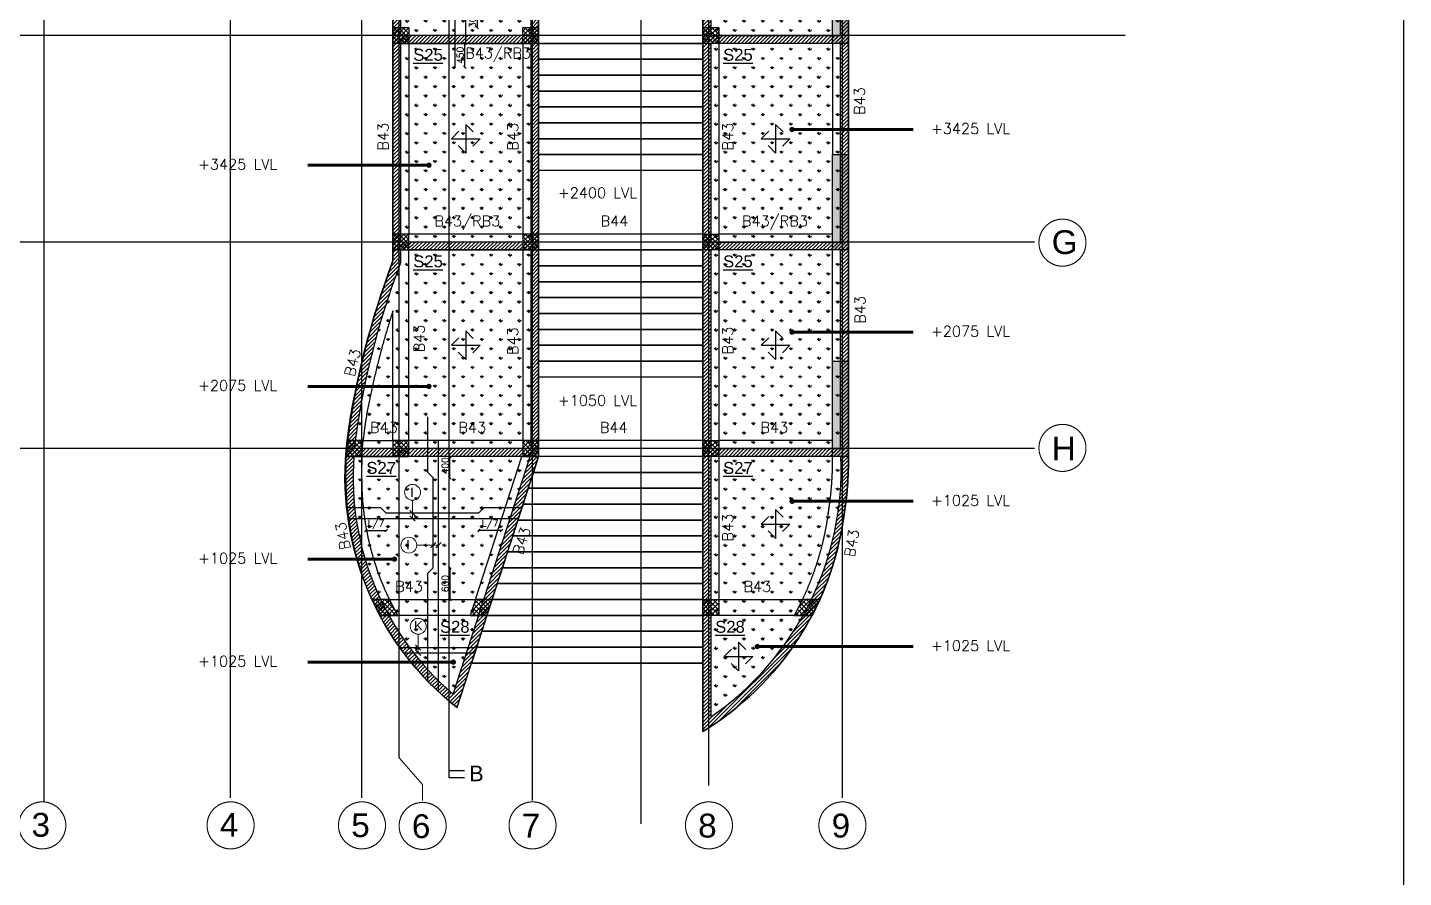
# Model space of a CAD drawing. Header units: millimetres. Extents: x 734227 to 886936, y 173033 to 234304.
# Drawn here: x 860960 to 886936, y 202347 to 218395 of the extents above; entities that cross this region are included whole.
import ezdxf

# ---------------------------------------------------------------- set-up
doc = ezdxf.new("R2010")
doc.units = ezdxf.units.MM
doc.header["$LTSCALE"] = 1250
for name, pattern in [('1', [0]), ('ACAD_ISO02W100', [15, 12, -3]), ('CENTER', [2, 1.25, -0.25, 0.25, -0.25]), ('CENTER2', [28.575, 19.05, -3.175, 3.175, -3.175]), ('CONTINOUS', [0]), ('DOT', [0.25, 0, -0.25]), ('HIDDEN', [0.375, 0.25, -0.125])]:
    doc.linetypes.add(name, pattern=pattern)
for name, color, linetype in [('BEAM NO', 7, '1'), ('BEAM-300X450', 6, 'Continuous'), ('BEAM-300X600', 4, 'Continuous'), ('COL.NO.', 6, 'Continuous'), ('DIM', 191, 'Continuous'), ('Hatch', 8, 'Continuous'), ('s-steel', 1, 'Continuous'), ('SLAB NO.', 4, 'Continuous'), ('Stair', 7, 'Continuous'), ('STEEL', 1, 'Continuous'), ('STR.COLUMN', 1, 'Continuous'), ('WATERBODY', 140, 'Continuous')]:
    doc.layers.add(name, color=color, linetype=linetype)
for name, color, linetype, lineweight in [('CENTER_LINE', 8, 'CENTER2', 25), ('GRID', 252, 'ACAD_ISO02W100', 5), ('LEADER', 191, 'Continuous', 15), ('S-B5-230X600', 120, 'HIDDEN', 25), ('SLAB STEEL MARK', 133, 'Continuous', 30), ('text', 222, 'Continuous', 15)]:
    doc.layers.add(name, color=color, linetype=linetype, lineweight=lineweight)
doc.layers.add('DIMENSION_MOFA', color=66, linetype='CENTER', lineweight=9, transparency=0.3)
doc.styles.add('1-100', font='arial.ttf', dxfattribs={"height": 120})
doc.styles.add('DEEPAK', font='arial.ttf')
doc.styles.add('ROMANS', font='romans.shx')
doc.styles.add('RS', font='romans.shx', dxfattribs={"width": 0.9})
doc.styles.add('style1', font='arial.ttf')
doc.dimstyles.new('KRUNAL-MM', dxfattribs={"dimtxt": 50, "dimasz": 35, "dimexe": 25, "dimexo": 0, "dimgap": 15, "dimtad": 1, "dimdec": 0, "dimzin": 0, "dimdsep": 46, "dimtxsty": 'RS', "dimblk": 'OBLIQUE', "dimcen": 0, "dimdle": 25, "dimclrd": 256, "dimclre": 256, "dimclrt": 7, "dimadec": 0, "dimazin": 0, "dimtfac": 1, "dimtdec": 0, "dimtix": 1, "dimtmove": 0, "dimatfit": 2, "dimfxl": 1, "dimtolj": 1, "dimtzin": 0, "dimlwd": -1, "dimlwe": -1, "dimarcsym": 0})
doc.dimstyles.new('pag', dxfattribs={"dimtxt": 180, "dimasz": 150, "dimexe": 100, "dimexo": 0, "dimgap": 50, "dimtad": 1, "dimdec": 0, "dimzin": 0, "dimdsep": 46, "dimtxsty": 'ROMANS', "dimblk": 'OBLIQUE', "dimcen": 0, "dimdle": 100, "dimclrd": 256, "dimclre": 256, "dimclrt": 256, "dimadec": 0, "dimazin": 0, "dimtfac": 1, "dimtdec": 0, "dimtmove": 2, "dimatfit": 3, "dimfxl": 1, "dimtolj": 1, "dimtzin": 0, "dimlwd": -1, "dimlwe": -1, "dimarcsym": 0})
pattern_1 = [(45, (0, 0), (-35.3553391, 35.3553391), [])]
pattern_2 = [(90, (-10810.76, 0), (-176.776695, 176.776695), [46.875, -306.67839]), (45, (-10810.76, 0), (-176.776695, 176.776695), [46.875, -203.125]), (135, (-10810.76, 0), (-176.776695, -176.776695), [46.875, -203.125])]
pattern_3 = [(45, (-1066803.68, 1417057.54), (-44.1941738, 44.1941738), []), (135, (-1066803.68, 1417057.54), (-44.1941738, -44.1941738), [])]

# ---------------------------------------------------------------- blocks, each defined once
blk = doc.blocks.new('Planter')
at = {"layer": 'DIMENSION_MOFA'}
h = blk.add_hatch(dxfattribs=at)
h.set_pattern_fill('ANSI31', color=256, scale=400)
h.set_pattern_definition(pattern_1)
h.paths.add_polyline_path([(1937413, -1422079), (1934663, -1422079), (1934663, -1431816, 0.060389), (1933786, -1435359, 0.255635), (1935872, -1440250), (1937413, -1435509)])
h.paths.add_polyline_path([(1937255, -1435509), (1935797, -1439995, -0.238279), (1933924, -1435509)])
h.paths.add_polyline_path([(1934813, -1431609), (1937263, -1431609), (1937263, -1435359), (1933938, -1435359, -0.060986), (1934813, -1431844)], flags=16)
h.paths.add_polyline_path([(1934813, -1427709), (1937263, -1427709), (1937263, -1431459), (1934813, -1431459)], flags=16)
h.paths.add_polyline_path([(1934813, -1422309), (1937263, -1422309), (1937263, -1427559), (1934813, -1427559)], flags=16)
h = blk.add_hatch(dxfattribs=at)
h.set_pattern_fill('ANSI31', color=256, scale=400)
h.set_pattern_definition(pattern_1)
h.paths.add_polyline_path([(1940513, -1440704, 0.224463), (1943174, -1436642, 0.046326), (1943263, -1435359), (1943263, -1422079), (1940513, -1422079)])
h.paths.add_polyline_path([(1940663, -1440426), (1940663, -1435509), (1943120, -1435509, -0.257294)], flags=16)
h.paths.add_polyline_path([(1940663, -1427559), (1940663, -1422309), (1943113, -1422309), (1943113, -1427559)], flags=16)
h.paths.add_polyline_path([(1943113, -1427709), (1943113, -1431459), (1940663, -1431459), (1940663, -1427709)], flags=16)
h.paths.add_polyline_path([(1940663, -1435359), (1940663, -1431609), (1943113, -1431609), (1943113, -1435359)], flags=16)
at = {"layer": 'Hatch', "transparency": 33554559}
h = blk.add_hatch(dxfattribs=at)
h.set_pattern_fill('GRASS', color=8, scale=250)
h.set_pattern_definition(pattern_2)
h.paths.add_polyline_path([(1934813, -1422309), (1937263, -1422309), (1937263, -1427559), (1934813, -1427559)])
h = blk.add_hatch(dxfattribs=at)
h.set_pattern_fill('GRASS', color=8, scale=250)
h.set_pattern_definition(pattern_2)
h.paths.add_polyline_path([(1940663, -1427559), (1943113, -1427559), (1943113, -1422309), (1940663, -1422309)])
h = blk.add_hatch(dxfattribs=at)
h.set_pattern_fill('GRASS', color=8, scale=250)
h.set_pattern_definition(pattern_2)
h.paths.add_polyline_path([(1934813, -1427709), (1937263, -1427709), (1937263, -1431459), (1934813, -1431459)])
h = blk.add_hatch(dxfattribs=at)
h.set_pattern_fill('GRASS', color=8, scale=250)
h.set_pattern_definition(pattern_2)
h.paths.add_polyline_path([(1943113, -1427709), (1940663, -1427709), (1940663, -1431459), (1943113, -1431459)])
h = blk.add_hatch(dxfattribs=at)
h.set_pattern_fill('GRASS', color=8, scale=250)
h.set_pattern_definition(pattern_2)
edge = h.paths.add_edge_path()
edge.add_line((1934813, -1431609), (1937263, -1431609))
edge.add_line((1937263, -1431609), (1937263, -1435359))
edge.add_line((1937263, -1435359), (1933938, -1435359))
edge.add_arc((1948700, -1437166), 14872, 159.0333, 173.0213, ccw=False)
edge.add_line((1934813, -1431844), (1934813, -1431609))
h = blk.add_hatch(dxfattribs=at)
h.set_pattern_fill('GRASS', color=8, scale=250)
h.set_pattern_definition(pattern_2)
h.paths.add_polyline_path([(1940663, -1435359), (1943113, -1435359), (1943113, -1431609), (1940663, -1431609)])
h = blk.add_hatch(dxfattribs=at)
h.set_pattern_fill('GRASS', color=8, scale=250)
h.set_pattern_definition(pattern_2)
edge = h.paths.add_edge_path()
edge.add_line((1937255, -1435509), (1933924, -1435509))
edge.add_arc((1939300, -1435898), 5390, 175.8564, 229.4663)
edge.add_line((1935797, -1439995), (1937255, -1435509))
h = blk.add_hatch(dxfattribs=at)
h.set_pattern_fill('GRASS', color=8, scale=250)
h.set_pattern_definition(pattern_2)
edge = h.paths.add_edge_path()
edge.add_arc((1937429, -1435738), 5695, 304.5876, 362.3032)
edge.add_line((1943120, -1435509), (1940663, -1435509))
edge.add_line((1940663, -1435509), (1940663, -1440426))
at = {"layer": 'WATERBODY', "color": 6}
for points in [[(1937413, -1422079), (1934663, -1422079), (1934663, -1431816, 0.060389), (1933786, -1435359, 0.255635), (1935872, -1440250), (1937413, -1435509)], [(1940513, -1440704, 0.224463), (1943174, -1436642, 0.046326), (1943263, -1435359), (1943263, -1422079), (1940513, -1422079)], [(1934813, -1431609), (1937263, -1431609), (1937263, -1435359), (1933938, -1435359, -0.060986), (1934813, -1431844)], [(1937255, -1435509), (1933924, -1435509, 0.238279), (1935797, -1439995)], [(1940663, -1440426, 0.257294), (1943120, -1435509), (1940663, -1435509)]]:
    blk.add_lwpolyline(points, format="xyb", close=True, dxfattribs=at)
for points in [[(1934813, -1422309), (1937263, -1422309), (1937263, -1427559), (1934813, -1427559)], [(1940663, -1427559), (1943113, -1427559), (1943113, -1422309), (1940663, -1422309)], [(1934813, -1427709), (1937263, -1427709), (1937263, -1431459), (1934813, -1431459)], [(1943113, -1427709), (1940663, -1427709), (1940663, -1431459), (1943113, -1431459)], [(1940663, -1435359), (1943113, -1435359), (1943113, -1431609), (1940663, -1431609)]]:
    blk.add_lwpolyline(points, close=True, dxfattribs=at)
blk = doc.blocks.new('Stair_01')
at = {"layer": 'Stair', "color": 251}
for points in [[(1937413, -1423809), (1940513, -1423809), (1940513, -1439409), (1936145, -1439409), (1937413, -1435509)], [(1937413, -1423809), (1940513, -1423809), (1940513, -1424109), (1937413, -1424109)], [(1937413, -1424109), (1940513, -1424109), (1940513, -1424409), (1937413, -1424409)], [(1937413, -1424409), (1940513, -1424409), (1940513, -1424709), (1937413, -1424709)], [(1937413, -1424709), (1940513, -1424709), (1940513, -1425009), (1937413, -1425009)], [(1937413, -1425009), (1940513, -1425009), (1940513, -1425309), (1937413, -1425309)], [(1937413, -1425309), (1940513, -1425309), (1940513, -1425609), (1937413, -1425609)], [(1937413, -1425609), (1940513, -1425609), (1940513, -1425909), (1937413, -1425909)], [(1937413, -1425909), (1940513, -1425909), (1940513, -1426209), (1937413, -1426209)], [(1937413, -1427709), (1940513, -1427709), (1940513, -1428009), (1937413, -1428009)], [(1937413, -1428009), (1940513, -1428009), (1940513, -1428309), (1937413, -1428309)], [(1937413, -1428309), (1940513, -1428309), (1940513, -1428609), (1937413, -1428609)], [(1937413, -1428609), (1940513, -1428609), (1940513, -1428909), (1937413, -1428909)], [(1937413, -1428909), (1940513, -1428909), (1940513, -1429209), (1937413, -1429209)], [(1937413, -1429209), (1940513, -1429209), (1940513, -1429509), (1937413, -1429509)], [(1937413, -1429509), (1940513, -1429509), (1940513, -1429809), (1937413, -1429809)], [(1937413, -1429809), (1940513, -1429809), (1940513, -1430109), (1937413, -1430109)], [(1937413, -1431609), (1940513, -1431609), (1940513, -1431909), (1937413, -1431909)], [(1937413, -1431909), (1940513, -1431909), (1940513, -1432209), (1937413, -1432209)], [(1937413, -1432209), (1940513, -1432209), (1940513, -1432509), (1937413, -1432509)], [(1937413, -1432509), (1940513, -1432509), (1940513, -1432809), (1937413, -1432809)], [(1937413, -1432809), (1940513, -1432809), (1940513, -1433109), (1937413, -1433109)], [(1937413, -1433109), (1940513, -1433109), (1940513, -1433409), (1937413, -1433409)], [(1937413, -1433409), (1940513, -1433409), (1940513, -1433709), (1937413, -1433709)], [(1937413, -1433709), (1940513, -1433709), (1940513, -1434009), (1937413, -1434009)], [(1937413, -1435509), (1937315, -1435809), (1940513, -1435809), (1940513, -1435509)], [(1940513, -1436109), (1940513, -1435809), (1937315, -1435809), (1937218, -1436109)], [(1940513, -1436409), (1940513, -1436109), (1937218, -1436109), (1937120, -1436409)], [(1940513, -1436709), (1940513, -1436409), (1937120, -1436409), (1937023, -1436709)], [(1940513, -1437009), (1940513, -1436709), (1937023, -1436709), (1936925, -1437009)], [(1940513, -1437309), (1940513, -1437009), (1936925, -1437009), (1936828, -1437309)], [(1940513, -1437609), (1940513, -1437309), (1936828, -1437309), (1936730, -1437609)], [(1940513, -1437909), (1940513, -1437609), (1936730, -1437609), (1936633, -1437909)], [(1940513, -1438209), (1940513, -1437909), (1936633, -1437909), (1936535, -1438209)], [(1936535, -1438209), (1936438, -1438509), (1940513, -1438509), (1940513, -1438209)], [(1936438, -1438509), (1936340, -1438809), (1940513, -1438809), (1940513, -1438509)], [(1936340, -1438809), (1936243, -1439109), (1940513, -1439109), (1940513, -1438809)], [(1936243, -1439109), (1936145, -1439409), (1940513, -1439409), (1940513, -1439109)]]:
    blk.add_lwpolyline(points, close=True, dxfattribs=at)
blk = doc.blocks.new('*U1855')
at = {"layer": 'STEEL'}
for points in [[(707738, 27916), (707888, 27766), (707888, 28344), (708038, 28194)], [(707749, 28205), (707599, 28055), (708177, 28055), (708027, 27905)]]:
    blk.add_lwpolyline(points, dxfattribs=at)
blk = doc.blocks.new('_Oblique')
at = {"color": 0, "linetype": 'ByBlock', "lineweight": -2}
blk.add_line((-0.5, -0.5), (0.5, 0.5), dxfattribs=at)
blk = doc.blocks.new('*D1881')
at = {"layer": 'Defpoints', "color": 0, "transparency": 16777216}
for p in [(869134, 218695), (869234, 218395), (869447, 218395)]:
    blk.add_point(p, dxfattribs=at)
at = {"layer": 'DIM', "color": 191, "linetype": 'DOT', "ltscale": 5, "transparency": 16777216}
for p, q in [((869144, 218695), (869457, 218695)), ((869244, 218395), (869457, 218395))]:
    blk.add_line(p, q, dxfattribs=at)
at = {"layer": 'DIM', "color": 191, "ltscale": 5, "transparency": 16777216}
blk.add_line((869447, 218705), (869447, 218385), dxfattribs=at)
at = {"layer": 'DIM', "color": 191, "transparency": 16777216, "xscale": 50, "yscale": 50, "zscale": 50}
for p, rotation in [((869447, 218695), 90), ((869447, 218395), 270)]:
    blk.add_blockref('_Oblique', p, dxfattribs=dict(at, rotation=rotation))
at = {"layer": 'DIM', "color": 7, "transparency": 16777216, "insert": (869360, 218545), "char_height": 125, "attachment_point": 5, "rotation": 90, "style": 'ROMANS'}
blk.add_mtext('\\A1;300', dxfattribs=at)
blk = doc.blocks.new('*D1882')
at = {"layer": 'Defpoints', "color": 0, "transparency": 16777216}
for p in [(869034, 218095), (869216, 218095), (869034, 217645)]:
    blk.add_point(p, dxfattribs=at)
at = {"layer": 'DIM', "color": 191, "linetype": 'DOT', "ltscale": 5, "transparency": 16777216}
for p, q in [((869044, 218095), (869226, 218095)), ((869044, 217645), (869226, 217645))]:
    blk.add_line(p, q, dxfattribs=at)
at = {"layer": 'DIM', "color": 191, "ltscale": 5, "transparency": 16777216}
blk.add_line((869216, 217635), (869216, 218105), dxfattribs=at)
at = {"layer": 'DIM', "color": 191, "transparency": 16777216, "xscale": 50, "yscale": 50, "zscale": 50}
for p, rotation in [((869216, 218095), 90), ((869216, 217645), 270)]:
    blk.add_blockref('_Oblique', p, dxfattribs=dict(at, rotation=rotation))
at = {"layer": 'DIM', "color": 7, "transparency": 16777216, "insert": (869129, 217870), "char_height": 125, "attachment_point": 5, "rotation": 90, "style": 'ROMANS'}
blk.add_mtext('\\A1;450', dxfattribs=at)
blk = doc.blocks.new('*D1883')
at = {"layer": 'Defpoints', "color": 0, "transparency": 16777216}
for p in [(867344, 209124), (867731, 209224), (867731, 208896)]:
    blk.add_point(p, dxfattribs=at)
at = {"layer": 'DIM', "color": 191, "linetype": 'DOT', "ltscale": 5, "transparency": 16777216}
for p, q in [((867344, 209114), (867344, 208886)), ((867731, 209214), (867731, 208886))]:
    blk.add_line(p, q, dxfattribs=at)
at = {"layer": 'DIM', "color": 191, "ltscale": 5, "transparency": 16777216}
blk.add_line((867334, 208896), (867741, 208896), dxfattribs=at)
at = {"layer": 'DIM', "color": 191, "transparency": 16777216, "xscale": 50, "yscale": 50, "zscale": 50, "rotation": 180}
blk.add_blockref('_Oblique', (867344, 208896), dxfattribs=at)
at = {"layer": 'DIM', "color": 191, "transparency": 16777216, "xscale": 50, "yscale": 50, "zscale": 50}
blk.add_blockref('_Oblique', (867731, 208896), dxfattribs=at)
at = {"layer": 'DIM', "color": 7, "transparency": 16777216, "insert": (867538, 209016), "char_height": 125, "attachment_point": 5, "style": 'ROMANS'}
blk.add_mtext('\\A1;\\A1;L/7', dxfattribs=at)
blk = doc.blocks.new('*D1884')
at = {"layer": 'Defpoints', "color": 0, "transparency": 16777216}
for p in [(869477, 209224), (869908, 209124), (869477, 208896)]:
    blk.add_point(p, dxfattribs=at)
at = {"layer": 'DIM', "color": 191, "linetype": 'DOT', "ltscale": 5, "transparency": 16777216}
for p, q in [((869477, 209214), (869477, 208886)), ((869908, 209114), (869908, 208886))]:
    blk.add_line(p, q, dxfattribs=at)
at = {"layer": 'DIM', "color": 191, "ltscale": 5, "transparency": 16777216}
blk.add_line((869918, 208896), (869467, 208896), dxfattribs=at)
at = {"layer": 'DIM', "color": 191, "transparency": 16777216, "xscale": 50, "yscale": 50, "zscale": 50, "rotation": 180}
blk.add_blockref('_Oblique', (869477, 208896), dxfattribs=at)
at = {"layer": 'DIM', "color": 191, "transparency": 16777216, "xscale": 50, "yscale": 50, "zscale": 50}
blk.add_blockref('_Oblique', (869908, 208896), dxfattribs=at)
at = {"layer": 'DIM', "color": 7, "transparency": 16777216, "insert": (869693, 209016), "char_height": 125, "attachment_point": 5, "style": 'ROMANS'}
blk.add_mtext('\\A1;\\A1;L/7', dxfattribs=at)
blk = doc.blocks.new('*D1885')
at = {"layer": 'Defpoints', "color": 0, "transparency": 16777216}
for p in [(868717, 210295), (868930, 210295), (868618, 209895)]:
    blk.add_point(p, dxfattribs=at)
at = {"layer": 'DIM', "color": 191, "linetype": 'DOT', "ltscale": 5, "transparency": 16777216}
for p, q in [((868727, 210295), (868940, 210295)), ((868628, 209895), (868940, 209895))]:
    blk.add_line(p, q, dxfattribs=at)
at = {"layer": 'DIM', "color": 191, "ltscale": 5, "transparency": 16777216}
blk.add_line((868930, 209885), (868930, 210305), dxfattribs=at)
at = {"layer": 'DIM', "color": 191, "transparency": 16777216, "xscale": 50, "yscale": 50, "zscale": 50}
for p, rotation in [((868930, 210295), 90), ((868930, 209895), 270)]:
    blk.add_blockref('_Oblique', p, dxfattribs=dict(at, rotation=rotation))
at = {"layer": 'DIM', "color": 7, "transparency": 16777216, "insert": (868843, 210120), "char_height": 125, "attachment_point": 5, "rotation": 90, "style": 'ROMANS'}
blk.add_mtext('\\A1;400', dxfattribs=at)
blk = doc.blocks.new('*D1886')
at = {"layer": 'Defpoints', "color": 0, "transparency": 16777216}
for p in [(868618, 208195), (868718, 207595), (868931, 207595)]:
    blk.add_point(p, dxfattribs=at)
at = {"layer": 'DIM', "color": 191, "linetype": 'DOT', "ltscale": 5, "transparency": 16777216}
for p, q in [((868628, 208195), (868941, 208195)), ((868728, 207595), (868941, 207595))]:
    blk.add_line(p, q, dxfattribs=at)
at = {"layer": 'DIM', "color": 191, "ltscale": 5, "transparency": 16777216}
blk.add_line((868931, 208205), (868931, 207585), dxfattribs=at)
at = {"layer": 'DIM', "color": 191, "transparency": 16777216, "xscale": 50, "yscale": 50, "zscale": 50}
for p, rotation in [((868931, 208195), 90), ((868931, 207595), 270)]:
    blk.add_blockref('_Oblique', p, dxfattribs=dict(at, rotation=rotation))
at = {"layer": 'DIM', "color": 7, "transparency": 16777216, "insert": (868843, 207895), "char_height": 125, "attachment_point": 5, "rotation": 90, "style": 'ROMANS'}
blk.add_mtext('\\A1;600', dxfattribs=at)

msp = doc.modelspace()

# ---------------------------------------------------------------- hatches: boundary and pattern name
at = {"layer": 'STR.COLUMN', "transparency": 33554687}
h = msp.add_hatch(color=256, dxfattribs=at)
h.dxf.hatch_style = 1
h.paths.add_polyline_path([(876158.9, 219895.1), (876158.9, 218095.1), (876458.9, 218095.1), (876458.9, 219895.1)])
h = msp.add_hatch(dxfattribs=at)
h.set_pattern_fill('ANSI37', color=8, scale=500)
h.set_pattern_definition(pattern_3)
h.paths.add_polyline_path([(867858.9, 218395.1), (867858.9, 218095.1), (868158.9, 218095.1), (868158.9, 218395.1)])
h = msp.add_hatch(dxfattribs=at)
h.set_pattern_fill('ANSI37', color=8, scale=500)
h.set_pattern_definition(pattern_3)
h.paths.add_polyline_path([(870308.9, 218395.1), (870308.9, 218095.1), (870608.9, 218095.1), (870608.9, 218395.1)])
h = msp.add_hatch(dxfattribs=at)
h.set_pattern_fill('ANSI37', color=8, scale=500)
h.set_pattern_definition(pattern_3)
h.paths.add_polyline_path([(873708.9, 218395.1), (873708.9, 218095.1), (874008.9, 218095.1), (874008.9, 218395.1)])
h = msp.add_hatch(color=256, dxfattribs=at)
h.dxf.hatch_style = 1
h.paths.add_polyline_path([(876458.9, 215995.1), (876158.9, 215995.1), (876158.9, 214195.1), (876458.9, 214195.1)])
h = msp.add_hatch(dxfattribs=at)
h.set_pattern_fill('ANSI37', color=8, scale=500)
h.set_pattern_definition(pattern_3)
h.paths.add_polyline_path([(867858.9, 214495.1), (868158.9, 214495.1), (868158.9, 214195.1), (867858.9, 214195.1)])
h = msp.add_hatch(dxfattribs=at)
h.set_pattern_fill('ANSI37', color=8, scale=500)
h.set_pattern_definition(pattern_3)
h.paths.add_polyline_path([(870308.9, 214495.1), (870608.9, 214495.1), (870608.9, 214195.1), (870308.9, 214195.1)])
h = msp.add_hatch(dxfattribs=at)
h.set_pattern_fill('ANSI37', color=8, scale=500)
h.set_pattern_definition(pattern_3)
h.paths.add_polyline_path([(874008.9, 214495.1), (873708.9, 214495.1), (873708.9, 214195.1), (874008.9, 214195.1)])
h = msp.add_hatch(color=256, dxfattribs=at)
h.dxf.hatch_style = 1
h.paths.add_polyline_path([(876458.9, 212095.1), (876158.9, 212095.1), (876158.9, 210295.1), (876458.9, 210295.1)])
h = msp.add_hatch(dxfattribs=at)
h.set_pattern_fill('ANSI37', color=8, scale=500)
h.set_pattern_definition(pattern_3)
h.paths.add_polyline_path([(866994.6, 210595.1), (867294.6, 210595.1), (867274, 210295.1), (866974, 210295.1)])
h = msp.add_hatch(dxfattribs=at)
h.set_pattern_fill('ANSI37', color=8, scale=500)
h.set_pattern_definition(pattern_3)
h.paths.add_polyline_path([(867858.9, 210595.1), (868158.9, 210595.1), (868158.9, 210295.1), (867858.9, 210295.1)])
h = msp.add_hatch(dxfattribs=at)
h.set_pattern_fill('ANSI37', color=8, scale=500)
h.set_pattern_definition(pattern_3)
h.paths.add_polyline_path([(870308.9, 210595.1), (870608.9, 210595.1), (870608.9, 210295.1), (870308.9, 210295.1)])
h = msp.add_hatch(dxfattribs=at)
h.set_pattern_fill('ANSI37', color=8, scale=500)
h.set_pattern_definition(pattern_3)
h.paths.add_polyline_path([(874008.9, 210595.1), (873708.9, 210595.1), (873708.9, 210295.1), (874008.9, 210295.1)])
h = msp.add_hatch(dxfattribs=at)
h.set_pattern_fill('ANSI37', color=8, scale=500)
h.set_pattern_definition(pattern_3)
h.paths.add_polyline_path([(867459.2, 207595.1), (867790.6, 207595.1), (867948.9, 207295.1), (867606.5, 207295.1)])
h = msp.add_hatch(dxfattribs=at)
h.set_pattern_fill('ANSI37', color=8, scale=500)
h.set_pattern_definition(pattern_3)
h.paths.add_polyline_path([(869415.9, 207595.1), (869731.3, 207595.1), (869633.8, 207295.1), (869318.4, 207295.1)])
h = msp.add_hatch(dxfattribs=at)
h.set_pattern_fill('ANSI37', color=8, scale=500)
h.set_pattern_definition(pattern_3)
h.paths.add_polyline_path([(874008.9, 207595.1), (873708.9, 207595.1), (873708.9, 207295.1), (874008.9, 207295.1)])
h = msp.add_hatch(dxfattribs=at)
h.set_pattern_fill('ANSI37', color=8, scale=500)
h.set_pattern_definition(pattern_3)
h.paths.add_polyline_path([(875591.5, 207595.1), (875922.4, 207595.1), (875776.4, 207295.1), (875435.1, 207295.1)])

# ---------------------------------------------------------------- linework, layer by layer
at = {"lineweight": -3}
msp.add_lwpolyline([(886936.2, 173060.3), (847822.9, 173060.3), (847822.9, 231752.1), (886936.2, 231752.1)], close=True, dxfattribs=at)
at = {"layer": 'BEAM-300X450'}
for p, q in [((867858.9, 218095.1), (867858.9, 214495.1)), ((870608.9, 218095.1), (870608.9, 214495.1)), ((873708.9, 218095.1), (870608.9, 218095.1)), ((873708.9, 218095.1), (873708.9, 214495.1)), ((876458.9, 218095.1), (876458.9, 215995.1)), ((867858.9, 213987.5), (867858.9, 214195.1)), ((870308.9, 214195.1), (868158.9, 214195.1)), ((873708.9, 214195.1), (870608.9, 214195.1)), ((870608.9, 214195.1), (870608.9, 210595.1)), ((873708.9, 214195.1), (873708.9, 210595.1)), ((876158.9, 214195.1), (874008.9, 214195.1)), ((870608.9, 210295.1), (869633.8, 207295.1)), ((873708.9, 210295.1), (870608.9, 210295.1)), ((873708.9, 207295.1), (873708.9, 210295.1))]:
    msp.add_line(p, q, dxfattribs=at)
at = {"layer": 'BEAM-300X450', "linetype": 'HIDDEN', "ltscale": 750}
for p, q in [((868158.9, 218095.1), (868158.9, 214495.1)), ((870308.9, 218095.1), (868158.9, 218095.1)), ((870308.9, 218095.1), (870308.9, 214495.1)), ((874008.9, 218095.1), (874008.9, 214495.1)), ((876158.9, 218095.1), (874008.9, 218095.1)), ((876158.9, 218095.1), (876158.9, 215995.1)), ((870308.9, 214495.1), (868158.9, 214495.1)), ((873708.9, 214495.1), (870608.9, 214495.1)), ((876158.9, 214495.1), (874008.9, 214495.1)), ((867858.9, 213987.5), (867858.9, 214195.1)), ((868158.9, 210595.1), (868158.9, 214195.1)), ((870308.9, 214195.1), (870308.9, 210595.1)), ((874008.9, 214195.1), (874008.9, 210595.1)), ((876158.9, 212095.1), (876158.9, 214195.1)), ((876458.9, 212095.1), (876458.9, 214195.1)), ((867858.9, 210595.1), (867858.9, 213044.6)), ((867295.7, 210595.1), (867858.9, 210595.1)), ((870308.9, 210595.1), (868158.9, 210595.1)), ((873708.9, 210595.1), (870608.9, 210595.1)), ((876158.9, 210595.1), (874008.9, 210595.1)), ((867273.9, 210295.1), (867858.9, 210295.1)), ((870308.9, 210295.1), (868158.9, 210295.1)), ((869415.9, 207595.1), (870293.4, 210295.1)), ((876158.9, 210295.1), (874008.9, 210295.1)), ((874008.9, 210295.1), (874008.9, 207595.1)), ((867790.6, 207595.1), (869415.9, 207595.1)), ((874008.9, 207595.1), (875591.5, 207595.1)), ((869633.8, 207295.1), (867606.5, 207295.1)), ((875776.4, 207295.1), (873708.9, 207295.1))]:
    msp.add_line(p, q, dxfattribs=at)
at = {"layer": 'BEAM-300X450'}
for centre, radius, start, end in [((883984.7, 207972.7), 17211, 159.54504, 168.7919), ((873307.6, 210027.5), 6338.4, 168.25186, 174.86269), ((874096, 209956.8), 7130.1, 177.28042, 180.50361), ((869800.8, 210243.3), 6658.3, 350.65244, 0.44559), ((872544.5, 209889.9), 5578.3, 179.95717, 207.7212), ((870718.6, 209933.1), 5704.5, 332.45519, 352.23001)]:
    msp.add_arc(centre, radius, start, end, dxfattribs=at)
at = {"layer": 'BEAM-300X450', "linetype": 'HIDDEN', "ltscale": 750}
for centre, radius, start, end in [((881934.6, 208439.3), 14810, 161.88309, 169.44539), ((873510.6, 209992), 6244.1, 169.29275, 174.45742), ((874004, 209994), 6736.9, 177.43838, 181.48686), ((869800.8, 210243.3), 6358.3, 350.65244, 0.44559), ((872511.1, 209874.4), 5242, 180.60377, 205.77384), ((870547.1, 209995.5), 5586.4, 334.55244, 352.95046)]:
    msp.add_arc(centre, radius, start, end, dxfattribs=at)
at = {"layer": 'BEAM-300X600', "linetype": 'CONTINOUS', "ltscale": 750}
for points in [[(867858.9, 223725.1), (870608.9, 223725.1), (870608.9, 210295.1), (869068, 205554, -0.26196), (866994.6, 210595.1, -0.0563937), (867858.9, 213987.5)], [(873708.9, 223725.1), (876458.9, 223725.1), (876458.9, 210295.1, -0.0429253), (876370.7, 209161.8, -0.2244635), (873708.9, 205100)]]:
    msp.add_lwpolyline(points, format="xyb", close=True, dxfattribs=at)
at = {"layer": 'CENTER_LINE', "ltscale": 50}
for p, q in [((861273.9, 203772.9), (861273.9, 229489.1)), ((864793.9, 203852), (864793.9, 229489.1)), ((867273.9, 203852), (867273.9, 229489.1)), ((867973.9, 204607.4), (867973.9, 229489.1)), ((870493.9, 203798.4), (870493.9, 229489.1)), ((873823.9, 204082), (873823.9, 229489.1)), ((876343.9, 203852), (876343.9, 229489.1)), ((881679.9, 218245.1), (851312.5, 218245.1)), ((879970.2, 214345.1), (851312.5, 214345.1)), ((879970.2, 210445.1), (851312.5, 210445.1))]:
    msp.add_line(p, q, dxfattribs=at)
at = {"layer": 'COL.NO.'}
for p, q in [((868919.9, 204229.4), (868919.9, 225451.7)), ((872545, 203358.5), (872545, 224470.2)), ((869208.9, 204359.8), (868919.9, 204359.8)), ((869208.9, 204229.4), (868919.9, 204229.4))]:
    msp.add_line(p, q, dxfattribs=at)
at = {"layer": 'GRID', "ltscale": 0.3}
for p, q in [((867973.9, 204607.4), (868419.5, 204105.1)), ((868419.5, 204105.1), (868419.5, 203799.4))]:
    msp.add_line(p, q, dxfattribs=at)
for centre in [(880498.2, 214332.6), (880498.2, 210457.6), (861238.9, 203330.6), (864793.9, 203330.8), (867273.9, 203330.8), (868419.5, 203320.5), (870493.9, 203330.8), (873823.9, 203330.8), (876343.9, 203330.8)]:
    msp.add_circle(centre, 443.7, dxfattribs=at)
at = {"layer": 'LEADER'}
for centre in [(868228.9, 209619.3), (868158.5, 208621.1), (868336.2, 207089.2)]:
    msp.add_circle(centre, 150, dxfattribs=at)
at = {"layer": 's-steel'}
for points in [[(869033.9, 217645.1), (869033.9, 218594.9), (869134.1, 218695.1), (869134.1, 220105.1), (869033.9, 220205.1), (869033.9, 221085.1)], [(869234.1, 218095.1), (869234.1, 220635.1)], [(868517.3, 206051.7), (868517.3, 208094.9), (868617.6, 208195.1), (868617.6, 209895.1), (868517.3, 209995.1), (868517.3, 211045.1)], [(868717.6, 205855), (868717.6, 210595.1)], [(870293.2, 209323.8), (869577, 209323.8), (869477, 209223.8), (867731.4, 209223.8), (867631.4, 209323.8), (866984.9, 209323.8)], [(867010.1, 209123.8), (870228.2, 209123.8)], [(868060.7, 206586.5), (869403.5, 206586.5)]]:
    msp.add_lwpolyline(points, dxfattribs=at)
at = {"layer": 's-steel', "elevation": 0}
msp.add_lwpolyline([(867988.5, 206686.5), (869436, 206686.5)], dxfattribs=at)
at = {"layer": 'STR.COLUMN', "color": 5}
for points in [[(876158.9, 219895.1), (876458.9, 219895.1), (876458.9, 218095.1), (876158.9, 218095.1), (876158.9, 219895.1)], [(867858.9, 218395.1), (868158.9, 218395.1), (868158.9, 218095.1), (867858.9, 218095.1), (867858.9, 218395.1)], [(870308.9, 218395.1), (870608.9, 218395.1), (870608.9, 218095.1), (870308.9, 218095.1), (870308.9, 218395.1)], [(873708.9, 218395.1), (874008.9, 218395.1), (874008.9, 218095.1), (873708.9, 218095.1), (873708.9, 218395.1)], [(876458.9, 215995.1), (876458.9, 214195.1), (876158.9, 214195.1), (876158.9, 215995.1), (876458.9, 215995.1)], [(868158.9, 214195.1), (868158.9, 214495.1), (867858.9, 214495.1), (867858.9, 214195.1), (868158.9, 214195.1)], [(870608.9, 214195.1), (870608.9, 214495.1), (870308.9, 214495.1), (870308.9, 214195.1), (870608.9, 214195.1)], [(873708.9, 214195.1), (873708.9, 214495.1), (874008.9, 214495.1), (874008.9, 214195.1), (873708.9, 214195.1)], [(876458.9, 212095.1), (876458.9, 210295.1), (876158.9, 210295.1), (876158.9, 212095.1), (876458.9, 212095.1)], [(867274, 210295.1), (867294.6, 210595.1), (866994.6, 210595.1), (866974, 210295.1), (867274, 210295.1)], [(868158.9, 210295.1), (868158.9, 210595.1), (867858.9, 210595.1), (867858.9, 210295.1), (868158.9, 210295.1)], [(870608.9, 210295.1), (870608.9, 210595.1), (870308.9, 210595.1), (870308.9, 210295.1), (870608.9, 210295.1)], [(873708.9, 210295.1), (873708.9, 210595.1), (874008.9, 210595.1), (874008.9, 210295.1), (873708.9, 210295.1)], [(867948.9, 207295.1), (867790.6, 207595.1), (867459.2, 207595.1), (867606.5, 207295.1), (867948.9, 207295.1)], [(869633.8, 207295.1), (869731.3, 207595.1), (869415.9, 207595.1), (869318.4, 207295.1), (869633.8, 207295.1)], [(873708.9, 207295.1), (873708.9, 207595.1), (874008.9, 207595.1), (874008.9, 207295.1), (873708.9, 207295.1)], [(875776.4, 207295.1), (875922.4, 207595.1), (875591.5, 207595.1), (875435.1, 207295.1), (875776.4, 207295.1)]]:
    msp.add_lwpolyline(points, dxfattribs=at)

# ---------------------------------------------------------------- block references
at = {"layer": 'S-B5-230X600', "xscale": 0.9375000000000001, "yscale": 0.9375000000000001, "zscale": 0.9375000000000001, "rotation": 269.9999999999999}
for p in [(842932, 879940.1), (848782, 879940.1), (842932, 876040.1), (848782, 876040.1), (848782, 872665.6), (848081.5, 870163.1)]:
    msp.add_blockref('*U1855', p, dxfattribs=at)
at = {"layer": 'Stair', "color": 251}
msp.add_blockref('Stair_01', (-1066803.7, 1645803.9), dxfattribs=at)
at = {"layer": 'WATERBODY', "color": 251}
msp.add_blockref('Planter', (-1066803.7, 1645803.9), dxfattribs=at)

# ---------------------------------------------------------------- texts
at = {"layer": 'BEAM NO', "ltscale": 500, "style": 'ROMANS'}
for s, rotation, p in [('B43/RB3', 359.99997, (869223, 217812.9, 0)), ('B43', 89.99997, (876768.3, 216744.7, 0)), ('B43', 89.99997, (867772.3, 216072.6, 0)), ('B43', 89.99997, (870222.3, 216072.6, 0)), ('B43', 89.99997, (874279.3, 216072.6, 0)), ('+3425 LVL', 359.99997, (878017.3, 216386.4)), ('+3425 LVL', 0.00003, (864181.1, 215712.4)), ('+2400 LVL', 359.99997, (870974.3, 215173.1)), ('B43/RB3', 359.99997, (868642.1, 214642.4, 0)), ('B44', 359.99997, (871779, 214642.4, 0)), ('B43/RB3', 359.99997, (874449.3, 214642.4, 0)), ('B43', 89.99997, (876776.9, 212803.2, 0)), ('B43', 89.99997, (868454.6, 212260.9, 0)), ('+2075 LVL', 359.99997, (878017.3, 212559.9)), ('B43', 89.99997, (870222.3, 212211.4, 0)), ('B43', 89.99997, (874279.3, 212221, 0)), ('B43', 76.27163, (867133.2, 211790.2)), ('+2075 LVL', 0.00003, (864181.1, 211535.4)), ('+1050 LVL', 359.99997, (870974.3, 211252.1)), ('B43', 359.99997, (867426.6, 210742.4, 0)), ('B43', 359.99997, (869094.1, 210742.4, 0)), ('B44', 359.99997, (871764.9, 210742.4, 0)), ('B43', 359.99997, (874797.3, 210742.4, 0)), ('+1025 LVL', 359.99997, (878017.3, 209365.9)), ('B43', 89.99997, (874279.3, 208689.7, 0)), ('B43', 101.01888, (867061.8, 208555.6)), ('B43', 71.99541, (870304.7, 208421.8, 0)), ('B43', 79.87085, (876572.5, 208382.9, 0)), ('+1025 LVL', 0.00003, (864181.1, 208273.9)), ('B43', 359.99997, (867900.6, 207742.4, 0)), ('B43', 359.99997, (874476.9, 207742.4, 0)), ('+1025 LVL', 359.99997, (878017.3, 206623.9)), ('+1025 LVL', 0.00003, (864181.1, 206329.9))]:
    msp.add_text(s, height=200, rotation=rotation, dxfattribs=at).set_placement(p)
at = {"layer": 'GRID', "ltscale": 0.3, "style": '1-100', "oblique": 0}
for s, rotation, p in [('G', 359.94468, (880294.7, 214118.5)), ('H', 0.05532, (880295.1, 210221.7)), ('3', 359.94468, (861035.4, 203116.5)), ('4', 359.94468, (864590.4, 203116.6)), ('5', 0.05532, (867070.8, 203108.7)), ('6', 0.05532, (868216.4, 203090.4)), ('7', 0.05532, (870290.8, 203100.7)), ('8', 0.05532, (873620.8, 203100.7)), ('9', 0.05532, (876140.8, 203100.7))]:
    msp.add_text(s, height=450, rotation=rotation, dxfattribs=at).set_placement(p)
at = {"layer": 'SLAB NO.', "color": 6, "style": 'DEEPAK'}
for s, p in [('%%US25', (868242.1, 217767.2)), ('%%US25', (874092.1, 217767.2)), ('%%US25', (868242.1, 213867.2)), ('%%US25', (874092.1, 213867.2)), ('%%US27', (867357.3, 209967.2)), ('%%US27', (874092.1, 209967.2)), ('%%US28', (868746.5, 206967.2)), ('%%US28', (873942.1, 206967.2))]:
    msp.add_text(s, height=225, dxfattribs=at).set_placement(p)
at = {"layer": 'SLAB STEEL MARK', "style": 'style1'}
for s, p in [('I', (868183.8, 209532.9)), ('I', (868109.5, 208544.5)), ('K', (868256.9, 207012.6))]:
    msp.add_text(s, height=175, dxfattribs=at).set_placement(p)
at = {"layer": 'text', "lineweight": 20, "style": 'style1'}
msp.add_text('B', height=293.4, dxfattribs=at).set_placement((869298.4, 204164.4))

# ---------------------------------------------------------------- dimensions: what is measured, and where the dimension line sits
at = {"layer": 'DIM', "linetype": 'DOT', "ltscale": 5}
for base, p1, p2, angle, picture, middle in [((869447.2, 218395.1), (869134.1, 218695.1), (869234.1, 218395.1), 270, '*D1881', (869447.2, 218545.1)), ((869216.3, 218095.1), (869033.9, 217645.1), (869033.9, 218095.1), 90, '*D1882', (869216.3, 217870.1)), ((868930.5, 210295.1), (868617.6, 209895.1), (868717.3, 210295.1), 90, '*D1885', (868930.5, 210120.1)), ((868930.7, 207595.1), (868617.6, 208195.1), (868717.6, 207595.1), 270, '*D1886', (868930.7, 207895.1))]:
    dim = msp.add_linear_dim(base=base, p1=p1, p2=p2, angle=angle, dimstyle='pag', override={"dimtxt": 125, "dimasz": 50, "dimexe": 10, "dimexo": 10, "dimgap": 25, "dimtxsty": 'ROMANS', "dimdle": 10, "dimclrd": 191, "dimclre": 191, "dimclrt": 7, "dimtix": 1, "dimtmove": 1}, dxfattribs=at)
    dim.commit()
    dim.dimension.update_dxf_attribs({"geometry": picture, "text_midpoint": middle, "dimtype": 160})
dim = msp.add_linear_dim(base=(867731.4, 208896.4), p1=(867344.4, 209123.8), p2=(867731.4, 209223.8), text='\\A1;L/7', dimstyle='pag', override={"dimtxt": 125, "dimasz": 50, "dimexe": 10, "dimexo": 10, "dimgap": 25, "dimtxsty": 'ROMANS', "dimdle": 10, "dimclrd": 191, "dimclre": 191, "dimclrt": 7, "dimtix": 1, "dimtmove": 1}, dxfattribs=at)
dim.commit()
dim.dimension.update_dxf_attribs({"geometry": '*D1883', "text_midpoint": (867537.9, 209016.4)})
dim = msp.add_linear_dim(base=(869477, 208896.4), p1=(869908.2, 209123.8), p2=(869477, 209223.8), angle=180, text='\\A1;L/7', dimstyle='pag', override={"dimtxt": 125, "dimasz": 50, "dimexe": 10, "dimexo": 10, "dimgap": 25, "dimtxsty": 'ROMANS', "dimdle": 10, "dimclrd": 191, "dimclre": 191, "dimclrt": 7, "dimtix": 1, "dimtmove": 1}, dxfattribs=at)
dim.commit()
dim.dimension.update_dxf_attribs({"geometry": '*D1884', "text_midpoint": (869692.6, 209016.4)})

# ---------------------------------------------------------------- leaders
at = {"layer": 'LEADER'}
for points, override in [([(875393.8, 216469.4), (877677.3, 216469.4)], {"dimscale": 1, "dimtxt": 50, "dimasz": 100, "dimgap": 15, "dimtad": 0, "dimtxsty": 'RS', "dimclrd": 256, "dimldrblk": 'Dot', "dimlwd": 65535}), ([(868537.9, 215795.4), (866254.4, 215795.4)], {"dimscale": 1, "dimtxt": 50, "dimasz": 100, "dimgap": 15, "dimtad": 0, "dimtxsty": 'RS', "dimclrd": 256, "dimldrblk": 'Dot', "dimlwd": 65535}), ([(875393.8, 212642.9), (877677.3, 212642.9)], {"dimscale": 1, "dimtxt": 50, "dimasz": 100, "dimgap": 15, "dimtad": 0, "dimtxsty": 'RS', "dimclrd": 256, "dimldrblk": 'Dot', "dimlwd": 65535}), ([(868537.9, 211618.4), (866254.4, 211618.4)], {"dimscale": 1, "dimtxt": 50, "dimasz": 100, "dimgap": 15, "dimtad": 0, "dimtxsty": 'RS', "dimclrd": 256, "dimldrblk": 'Dot', "dimlwd": 65535}), ([(868228.9, 209123.8), (868228.9, 209469.3)], {"dimasz": 100, "dimtad": 0, "dimldrblk": 'Oblique', "dimfxl": 0.059055, "dimarcsym": 1}), ([(868228.9, 209223.8), (868228.9, 209469.3)], {"dimasz": 100, "dimtad": 0, "dimldrblk": 'Oblique', "dimfxl": 0.059055, "dimarcsym": 1}), ([(875393.8, 209448.9), (877677.3, 209448.9)], {"dimscale": 1, "dimtxt": 50, "dimasz": 100, "dimgap": 15, "dimtad": 0, "dimtxsty": 'RS', "dimclrd": 256, "dimldrblk": 'Dot', "dimlwd": 65535}), ([(868617.6, 208621.1), (868306.7, 208621.1)], {"dimasz": 100, "dimtad": 0, "dimldrblk": 'Oblique', "dimfxl": 0.059055, "dimarcsym": 1}), ([(868717.6, 208621.1), (868306.7, 208621.1)], {"dimasz": 100, "dimtad": 0, "dimldrblk": 'Oblique', "dimfxl": 0.059055, "dimarcsym": 1}), ([(867888.8, 208356.9), (866254.4, 208356.9)], {"dimscale": 1, "dimtxt": 50, "dimasz": 100, "dimgap": 15, "dimtad": 0, "dimtxsty": 'RS', "dimclrd": 256, "dimldrblk": 'Dot', "dimlwd": 65535}), ([(868336.2, 206586.5), (868336.2, 206939.2)], {"dimasz": 100, "dimtad": 0, "dimldrblk": 'Oblique', "dimfxl": 0.059055, "dimarcsym": 1}), ([(868336.2, 206686.5), (868336.2, 206939.2)], {"dimasz": 100, "dimtad": 0, "dimldrblk": 'Oblique', "dimfxl": 0.059055, "dimarcsym": 1}), ([(874738.3, 206706.9), (877677.3, 206706.9)], {"dimscale": 1, "dimtxt": 50, "dimasz": 100, "dimgap": 15, "dimtad": 0, "dimtxsty": 'RS', "dimclrd": 256, "dimldrblk": 'Dot', "dimlwd": 65535}), ([(868998.8, 206412.9), (866254.4, 206412.9)], {"dimscale": 1, "dimtxt": 50, "dimasz": 100, "dimgap": 15, "dimtad": 0, "dimtxsty": 'RS', "dimclrd": 256, "dimldrblk": 'Dot', "dimlwd": 65535})]:
    msp.add_leader(points, dimstyle='KRUNAL-MM', override=override, dxfattribs=at)

doc.saveas('drawing.dxf')
